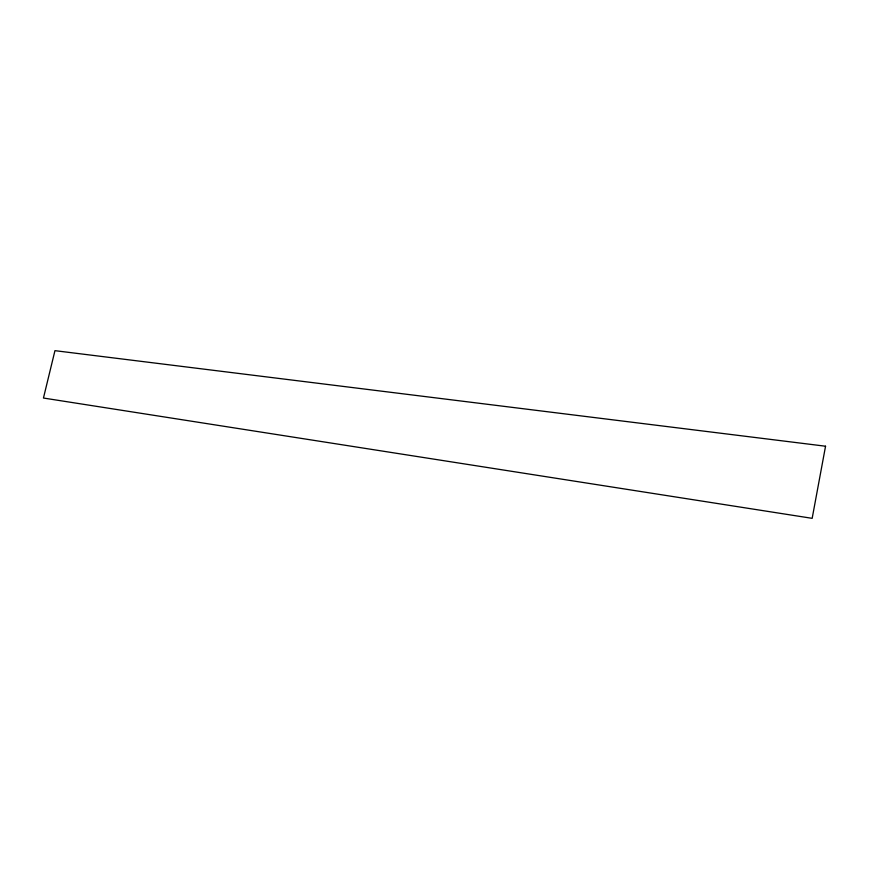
<?xml version="1.0" encoding="UTF-8"?>
<svg xmlns="http://www.w3.org/2000/svg" width="869" height="869" viewBox="0 0 869 869"><rect width="100%" height="100%" fill="white"/><g stroke="black" fill="none" stroke-linecap="round" stroke-linejoin="round"><path stroke-width="1.3" d="M825.55 446.221L812.167 518.337L43.45 398.035L54.953 350.663L825.55 446.221"/></g></svg>
